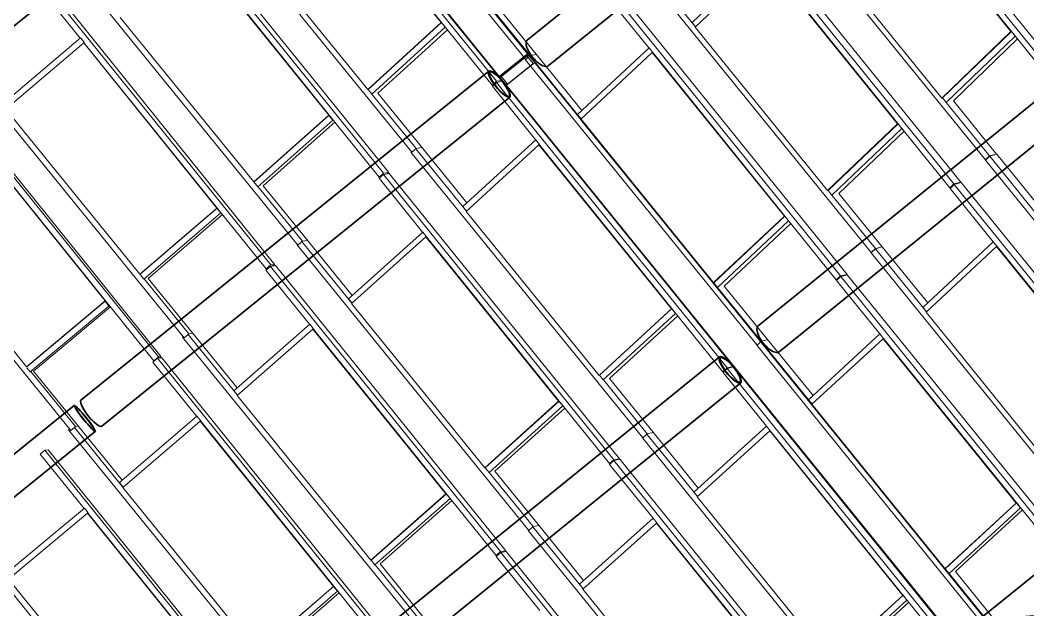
# Model space of a CAD drawing. Header units: millimetres. Extents: x 834681283 to 835686922, y 817551134 to 819407044.
# Drawn here: x 835538245 to 835546474, y 818141183 to 818145997 of the extents above; entities that cross this region are included whole.
import ezdxf

# ---------------------------------------------------------------- set-up
doc = ezdxf.new("R2010")
doc.units = ezdxf.units.MM
doc.header["$LTSCALE"] = 1200
doc.header["$MEASUREMENT"] = 0
doc.linetypes.add('P01-MAGP-P-RF$0$P01_MS_01_N1-FloorPlan-PART2OFUPPERROOFSETTINGOUT$0$BH DASHED2', pattern=[3, 2, -1])
doc.linetypes.add('P01-MAGP-P-RF$0$PHANTOM', pattern=[2.5, 1.25, -0.25, 0.25, -0.25, 0.25, -0.25])
doc.layers.add('P01-MAAN-P-EVA$0$HATCH', color=9, linetype='Continuous')
for name, color, linetype, lineweight in [('P01-MAGP-P-RF$0$MMH053__', 253, 'P01-MAGP-P-RF$0$PHANTOM', 40), ('P01-MAGP-P-RF$0$P01_MS_01_N1-FloorPlan-PART2OFUPPERROOFSETTINGOUT$0$S-BEAM', 253, 'Continuous', 35), ('P01-MAGP-P-RF$0$P01_MS_01_N1-FloorPlan-PART2OFUPPERROOFSETTINGOUT$0$S-BEAM-HIDN', 253, 'P01-MAGP-P-RF$0$P01_MS_01_N1-FloorPlan-PART2OFUPPERROOFSETTINGOUT$0$BH DASHED2', 18), ('P01-MAGP-P-RF$0$ROOF MESH HALF TONE$0$A-GLAZ', 253, 'Continuous', 9)]:
    doc.layers.add(name, color=color, linetype=linetype, lineweight=lineweight)

# ---------------------------------------------------------------- blocks, each defined once
blk = doc.blocks.new('P01-MAAN-P-EVA')
at = {"layer": 'P01-MAAN-P-EVA$0$HATCH', "ltscale": 0.1}
h = blk.add_hatch(dxfattribs=at)
h.set_pattern_fill('_USER', color=240, scale=1000, angle=45, pattern_type=0)
h.set_pattern_definition([(45, (305980.4, 20741.3), (-707.1067812, 707.1067812), [])])
edge = h.paths.add_edge_path()
edge.add_arc((835502969.3, 818186018.3), 4500, 18.1416, 95.30201, ccw=False)
edge.add_line((835507245.6, 818187419.4), (835513826.1, 818167335.8))
edge.add_line((835513826.1, 818167335.8), (835519853.5, 818081117.4))
edge.add_line((835519853.5, 818081117.4), (835555459.1, 818083606.6))
edge.add_line((835555459.1, 818083606.6), (835554354.4, 818076435.4))
edge.add_line((835554354.4, 818076435.4), (835558875.4, 818029487.4))
edge.add_line((835558875.4, 818029487.4), (835556388.4, 818026956.4))
edge.add_line((835556388.4, 818026956.4), (835549241.4, 818025790.4))
edge.add_line((835549241.4, 818025790.4), (835542188.5, 818025211.5))
edge.add_line((835542188.5, 818025211.5), (835547193.3, 818041026.5))
edge.add_line((835547193.3, 818041026.5), (835547200.6, 818060157.3))
edge.add_line((835547200.6, 818060157.3), (835535036.1, 818059317.4))
edge.add_line((835535036.1, 818059317.4), (835534275.3, 818070335.1))
edge.add_line((835534275.3, 818070335.1), (835535439, 818078697.5))
edge.add_line((835535439, 818078697.5), (835516606.1, 818077380.9))
edge.add_line((835516606.1, 818077380.9), (835515458.7, 818093794.4))
edge.add_line((835515458.7, 818093794.4), (835500714.4, 818090319.3))
edge.add_line((835500714.4, 818090319.3), (835485194.4, 818159526.3))
edge.add_line((835485194.4, 818159526.3), (835497824.4, 818169113.3))
edge.add_line((835497824.4, 818169113.3), (835508718.9, 818171681.2))
edge.add_line((835508718.9, 818171681.2), (835502553.5, 818190499))
blk = doc.blocks.new('P01-MAGP-P-RF$0$P01_MS_01_N1-FloorPlan-PART2OFUPPERROOFSETTINGOUT$0$Circular Hollow Sections - CHS273x10_PSB97-8442590-PART 2 OF  UPPER ROOF SETTING OUT')
at = {"layer": 'P01-MAGP-P-RF$0$P01_MS_01_N1-FloorPlan-PART2OFUPPERROOFSETTINGOUT$0$S-BEAM'}
for p, q in [((20440.9, 35893.3), (13424.7, 30980.5)), ((13581.3, 30756.9), (20597.5, 35669.7))]:
    blk.add_line(p, q, dxfattribs=at)
for centre, major_axis, start_param, end_param in [((20519.2, 35781.5), (-78.3, 111.8), 0, 3.141593), ((20519.2, 35781.5), (-72.6, 103.6), 0, 3.141593), ((20519.2, 35781.5), (-78.3, 111.8), 3.141593, 6.283185), ((20519.2, 35781.5), (-72.6, 103.6), 3.141593, 6.283185), ((13503, 30868.7), (-78.3, 111.8), 0, 3.141593)]:
    blk.add_ellipse(centre, major_axis=major_axis, ratio=0.424124, start_param=start_param, end_param=end_param, dxfattribs=at)
blk = doc.blocks.new('P01-MAGP-P-RF$0$P01_MS_01_N1-FloorPlan-PART2OFUPPERROOFSETTINGOUT$0$Circular Hollow Sections - CHS273x10_PSB97-8456002-PART 2 OF  UPPER ROOF SETTING OUT')
at = {"layer": 'P01-MAGP-P-RF$0$P01_MS_01_N1-FloorPlan-PART2OFUPPERROOFSETTINGOUT$0$S-BEAM'}
for p, q in [((13092.7, 30748), (9585, 28291.9)), ((9741.5, 28068.2), (13249.3, 30524.4))]:
    blk.add_line(p, q, dxfattribs=at)
for centre, major_axis, start_param, end_param in [((13171, 30636.2), (-78.3, 111.8), 0, 3.141593), ((13171, 30636.2), (-72.6, 103.6), 0, 3.141593), ((13171, 30636.2), (-78.3, 111.8), 3.141593, 6.283185), ((13171, 30636.2), (-72.6, 103.6), 3.141593, 6.283185), ((9663.3, 28180.1), (-78.3, 111.8), 0, 3.141593)]:
    blk.add_ellipse(centre, major_axis=major_axis, ratio=0.275074, start_param=start_param, end_param=end_param, dxfattribs=at)
blk = doc.blocks.new('P01-MAGP-P-RF$0$P01_MS_01_N1-FloorPlan-PART2OFUPPERROOFSETTINGOUT$0$Circular Hollow Sections - CHS273x10_PSB97-8457705-PART 2 OF  UPPER ROOF SETTING OUT')
at = {"layer": 'P01-MAGP-P-RF$0$P01_MS_01_N1-FloorPlan-PART2OFUPPERROOFSETTINGOUT$0$S-BEAM'}
for p, q in [((15203.6, 35888.4), (11705.3, 33438.9)), ((11861.9, 33215.2), (15360.2, 35664.8))]:
    blk.add_line(p, q, dxfattribs=at)
for centre, major_axis, start_param, end_param in [((15281.9, 35776.6), (-72.6, 103.6), 0, 3.141593), ((15281.9, 35776.6), (-78.3, 111.8), 0, 3.141593), ((15281.9, 35776.6), (-78.3, 111.8), 6.05966, 6.283185), ((15281.9, 35776.6), (-72.6, 103.6), 6.227444, 6.283185), ((15281.9, 35776.6), (-72.6, 103.6), 3.141593, 3.197333), ((15281.9, 35776.6), (-78.3, 111.8), 3.141593, 3.365118), ((11783.6, 33327), (-78.3, 111.8), 0, 3.141593)]:
    blk.add_ellipse(centre, major_axis=major_axis, ratio=0.393303, start_param=start_param, end_param=end_param, dxfattribs=at)
at = {"layer": 'P01-MAGP-P-RF$0$P01_MS_01_N1-FloorPlan-PART2OFUPPERROOFSETTINGOUT$0$S-BEAM-HIDN'}
for major_axis, start_param, end_param in [((-72.6, 103.6), 3.197727, 6.227051), ((-78.3, 111.8), 3.365483, 6.059295)]:
    blk.add_ellipse((15281.9, 35776.6), major_axis=major_axis, ratio=0.393303, start_param=start_param, end_param=end_param, dxfattribs=at)
blk = doc.blocks.new('P01-MAGP-P-RF$0$P01_MS_01_N1-FloorPlan-PART2OFUPPERROOFSETTINGOUT$0$Circular Hollow Sections - CHS273x16_PSB98-8464248-PART 2 OF  UPPER ROOF SETTING OUT')
at = {"layer": 'P01-MAGP-P-RF$0$P01_MS_01_N1-FloorPlan-PART2OFUPPERROOFSETTINGOUT$0$S-BEAM'}
for p, q in [((22137.1, 33418.6), (15092.1, 28485.7)), ((15484.7, 28427.3), (22293.7, 33195))]:
    blk.add_line(p, q, dxfattribs=at)
for major_axis, start_param, end_param in [((-78.3, 111.8), 0, 3.141593), ((-72.6, 103.6), 0, 3.141593), ((-78.3, 111.8), 3.141593, 6.283185), ((-72.6, 103.6), 3.141593, 6.283185)]:
    blk.add_ellipse((22215.4, 33306.8), major_axis=major_axis, ratio=0.429466, start_param=start_param, end_param=end_param, dxfattribs=at)
at = {"layer": 'P01-MAGP-P-RF$0$P01_MS_01_N1-FloorPlan-PART2OFUPPERROOFSETTINGOUT$0$S-BEAM-HIDN'}
for p, q in [((15092, 28485.6), (14969.5, 28399.9)), ((15126.1, 28176.2), (15484.6, 28427.3))]:
    blk.add_line(p, q, dxfattribs=at)
blk.add_ellipse((15047.8, 28288), major_axis=(-78.3, 111.8), ratio=0.429466, start_param=0, end_param=3.141593, dxfattribs=at)
blk = doc.blocks.new('P01-MAGP-P-RF$0$P01_MS_01_N1-FloorPlan-PART2OFUPPERROOFSETTINGOUT$0$Circular Hollow Sections - CHS273x12_5_PSB101-8473104-PART 2 OF  UPPER ROOF SETTING OUT')
at = {"layer": 'P01-MAGP-P-RF$0$P01_MS_01_N1-FloorPlan-PART2OFUPPERROOFSETTINGOUT$0$S-BEAM'}
for p, q in [((19927, 28550.5), (15532.2, 28464.3)), ((15301.4, 28186.7), (19932.3, 28277.6))]:
    blk.add_line(p, q, dxfattribs=at)
for major_axis, start_param, end_param in [((-2.7, 136.5), 0, 3.141593), ((-2.4, 124), 0, 3.141593), ((-2.7, 136.5), 3.141593, 6.283185), ((-2.4, 124), 3.141593, 6.283185)]:
    blk.add_ellipse((19929.7, 28414.1), major_axis=major_axis, ratio=0.405714, start_param=start_param, end_param=end_param, dxfattribs=at)
at = {"layer": 'P01-MAGP-P-RF$0$P01_MS_01_N1-FloorPlan-PART2OFUPPERROOFSETTINGOUT$0$S-BEAM-HIDN'}
for p, q in [((15532.1, 28464.3), (15091, 28455.6)), ((15096.4, 28182.7), (15301.4, 28186.7))]:
    blk.add_line(p, q, dxfattribs=at)
blk.add_ellipse((15093.7, 28319.2), major_axis=(-2.7, 136.5), ratio=0.405714, start_param=0, end_param=3.141593, dxfattribs=at)
blk = doc.blocks.new('P01-MAGP-P-RF$0$ROOF MESH HALF TONE')
at = {"layer": 'P01-MAGP-P-RF$0$ROOF MESH HALF TONE$0$A-GLAZ', "lineweight": 5}
for p, q in [((9954.9, 35740.5), (11683.5, 33279.9)), ((9720.2, 35573.8), (11432.2, 33119.8)), ((11480.4, 33122.9), (9768.4, 35576.8)), ((14359.6, 35166.2), (16077.9, 32709.5)), ((16138.2, 32719.9), (14419.9, 35176.6)), ((8971.8, 35051), (10701.4, 32589.9)), ((10030.1, 35039.8), (11013.6, 33630.1)), ((10035, 35039.1), (11394.6, 33090.2)), ((8748.8, 34889.3), (10459.2, 32436.1)), ((10501.5, 32437.6), (8791.1, 34890.8)), ((13647.1, 34659.6), (15370.2, 32201.4)), ((14667.9, 34637.1), (15650.2, 33232.7)), ((14673, 34638), (16042.6, 32679.9)), ((10378, 33127.1), (9387.7, 34536.3)), ((13382.9, 34481), (15100.2, 32024.7)), ((15158, 32033.8), (13440.7, 34490.1)), ((7989.4, 34361.6), (9720.7, 31899.7)), ((9059.4, 34353.8), (10045.8, 32939.1)), ((9064, 34352.6), (10420.8, 32406.6)), ((7740.4, 34175.7), (8065.8, 33708.6)), ((7779.8, 34204.9), (9488.1, 31752.6)), ((9522.6, 31752.4), (7814.2, 34204.7)), ((15050.2, 32729.7), (14066, 34133.7)), ((12700.2, 33998.1), (13084.3, 33450.4)), ((13058, 33488.8), (13668.7, 33992.1)), ((12662.8, 33970.7), (14387, 31512.1)), ((13080.8, 33447.5), (13691.5, 33950.8)), ((13691.5, 33950.8), (14674.4, 32544.9)), ((13696.7, 33951.3), (15064.3, 31995.1)), ((9396.6, 32439.3), (8402.1, 33853.5)), ((11393.1, 33775.4), (11720.3, 33309.7)), ((11445.8, 33780.2), (11769.4, 33319.5)), ((12370.7, 33766.5), (12692.8, 33305.6)), ((12407.1, 33796), (14123.3, 31340.1)), ((14178.2, 31347.9), (12462, 33803.8)), ((7008.8, 33672), (8742.2, 31208.9)), ((7394.7, 33214.3), (8068.5, 33710.6)), ((7417.7, 33171.8), (8091.2, 33667.8)), ((8094.3, 33673.8), (8068.5, 33710.6)), ((8094.1, 33667.9), (8091.2, 33667.8)), ((8091.2, 33667.8), (9081.1, 32247)), ((8094.1, 33667.9), (8096.9, 33670)), ((8095.6, 33665.8), (8094.1, 33667.9)), ((8095.6, 33665.8), (9448.8, 31723.4)), ((11013.6, 33630.1), (10378, 33127.1)), ((10382.1, 33127.4), (11017.7, 33630.4)), ((10409, 33086.2), (11044.7, 33589.2)), ((11017.7, 33630.4), (11013.6, 33630.1)), ((11044.7, 33589.2), (11016.5, 33629.5)), ((6811.8, 33520.5), (8520.5, 31068.1)), ((8544.4, 31066.4), (6835.6, 33518.8)), ((11061.2, 33568.1), (10458, 33090.8)), ((13058, 33488.8), (13084.7, 33450.7)), ((14066.4, 32042), (13080.8, 33447.5)), ((11678.7, 33281.6), (13403.9, 30822.6)), ((11683.5, 33279.9), (11720.3, 33309.7)), ((11717.6, 33307.5), (12098.6, 32764.5)), ((11720.3, 33309.7), (11772.5, 33315)), ((11769.5, 33319.6), (11768.5, 33319.4)), ((11769.5, 33319.6), (12110.2, 32833.9)), ((12072.4, 32803.2), (12693.3, 33306.1)), ((12095.3, 32761.9), (12716.2, 33264.7)), ((12721.4, 33265.8), (12693.3, 33306.1)), ((12720.9, 33265.4), (12716.2, 33264.7)), ((12716.2, 33264.7), (13700.1, 31856.7)), ((12721.2, 33264.9), (12720.9, 33265.4)), ((12721.2, 33264.9), (14086.9, 31310.5)), ((8417.4, 31751.3), (7417.7, 33171.8)), ((15650.2, 33232.7), (15050.2, 32729.7)), ((15055.4, 32730.6), (15655.3, 33233.6)), ((15083.2, 32690.2), (15683.2, 33193.3)), ((15701, 33168.3), (15143.6, 32701)), ((15655.3, 33233.6), (15650.2, 33232.7)), ((15683.2, 33193.3), (15655.1, 33233.4)), ((10382.1, 33127.4), (10378, 33127.1)), ((10380.8, 33126.4), (10382, 33127.4)), ((10380.8, 33126.4), (10409, 33086.2)), ((10410.3, 33087.2), (10739, 32619.6)), ((10458.2, 33090.8), (10782.6, 32629.2)), ((11394.6, 33090.2), (11432.2, 33119.8)), ((11406.9, 33091), (11394.6, 33090.2)), ((11432.2, 33111.1), (11395.1, 33081.6)), ((11395.1, 33081.6), (11717.9, 32619.5)), ((11432.2, 33119.8), (11480.4, 33122.9)), ((11483.5, 33117.5), (11432.2, 33111.1)), ((11432.2, 33111.1), (13147.3, 30655.6)), ((11480.4, 33122.9), (11471.8, 33116.1)), ((11840.5, 32606.4), (11483.5, 33117.5)), ((6032.7, 32981.7), (7766, 30518.4)), ((7125.1, 32981.3), (8119.7, 31553.9)), ((7127, 32981.3), (8480.3, 31039.2)), ((10045.8, 32939.1), (9396.6, 32439.3)), ((9400.2, 32439.5), (10049.4, 32939.3)), ((10049.4, 32939.3), (10045.8, 32939.1)), ((10047.7, 32938), (10050.1, 32938.2)), ((10076, 32897.6), (10047.7, 32938)), ((9426.7, 32397.7), (10076, 32897.6)), ((10091.1, 32879.5), (9470.1, 32401.4)), ((12072.4, 32803.2), (12099.2, 32765)), ((13082.8, 31354.4), (12095.3, 32761.9)), ((15055.4, 32730.6), (15050.2, 32729.7)), ((15055.1, 32730.4), (15055.4, 32730.5)), ((15055.1, 32730.4), (15083.2, 32690.2)), ((15083.5, 32690.5), (15405.6, 32231)), ((15143.7, 32701), (15464.9, 32242.7)), ((10697.9, 32594.9), (10694.9, 32592.5)), ((10694.9, 32592.5), (12421.3, 30133)), ((10701.4, 32589.9), (10739, 32619.6)), ((10735.5, 32616.8), (11112.9, 32079.2)), ((10739, 32619.6), (10786.3, 32623.9)), ((10782.6, 32629.2), (11121.8, 32146)), ((11086.8, 32118.2), (11718.7, 32620.1)), ((11746.9, 32579.8), (11718.7, 32620.1)), ((11109.9, 32076.7), (11741.7, 32578.6)), ((11746.1, 32579.2), (11741.7, 32578.6)), ((11741.7, 32578.6), (12727, 31168)), ((11746.5, 32578.5), (11746.1, 32579.2)), ((11746.6, 32578.5), (13110.2, 30626.1)), ((13198.6, 30662), (11864.6, 32571.9)), ((14674.4, 32544.9), (14066.4, 32042)), ((14071.4, 32042.8), (14679.4, 32545.7)), ((14099.1, 32002.3), (14707.1, 32505.2)), ((14679.4, 32545.7), (14674.4, 32544.9)), ((14707.1, 32505.2), (14679, 32545.4)), ((7441.4, 31063.1), (6437.1, 32490.3)), ((9400.2, 32439.5), (9396.6, 32439.3)), ((9398.4, 32438.1), (9400.2, 32439.4)), ((9398.4, 32438.1), (9426.7, 32397.7)), ((10458, 32426.4), (10420.3, 32397)), ((10420.8, 32406.6), (10459.2, 32436.1)), ((10505.1, 32431.4), (10458, 32426.4)), ((10458, 32426.4), (12172.1, 29971.3)), ((10459.2, 32436.1), (10501.5, 32437.6)), ((10501.5, 32437.6), (10491.5, 32429.9)), ((12219.2, 29976.2), (10505.1, 32431.4)), ((14724.5, 32481.2), (14157.2, 32012)), ((9428.6, 32399.1), (9759.1, 31929.1)), ((9470.3, 32401.4), (9795.7, 31938.7)), ((10420.3, 32397), (10744, 31933.4)), ((10433.3, 32407.1), (10420.8, 32406.6)), ((9081.1, 32247), (8417.4, 31751.3)), ((8420.3, 31751.4), (9083.9, 32247.1)), ((8445.9, 31708.7), (9109.8, 32204.7)), ((9123.2, 32190.8), (8482.1, 31711.9)), ((9083.9, 32247.1), (9081.1, 32247)), ((9081.4, 32245.3), (9085, 32245.6)), ((9109.8, 32204.7), (9081.4, 32245.3)), ((9113.3, 32205), (9109.8, 32204.7)), ((15370.2, 32201.4), (15405.6, 32231)), ((15375.5, 32202.3), (15370.2, 32201.4)), ((15407, 32228.1), (15371.4, 32199)), ((15371.4, 32199), (17092.3, 29741.6)), ((15405.6, 32231), (15449.8, 32238.9)), ((15465.3, 32242.8), (15407, 32228.1)), ((15407, 32228.1), (15787.7, 31684.4)), ((15465.3, 32242.8), (15804.3, 31758.7)), ((11086.8, 32118.2), (11113.7, 32079.8)), ((12099.6, 30666.7), (11109.9, 32076.7)), ((14071.4, 32042.8), (14066.4, 32042)), ((14071, 32042.5), (14071.3, 32042.8)), ((14071, 32042.5), (14099.1, 32002.3)), ((14157.2, 32012), (14479.2, 31552.8)), ((15064.3, 31995.1), (15100.2, 32024.7)), ((15102.3, 32018.3), (15066.4, 31989.2)), ((15100.2, 32024.7), (15158, 32033.8)), ((15158.9, 32031.6), (15102.3, 32018.3)), ((15102.3, 32018.3), (16822.2, 29561.1)), ((15158, 32033.8), (15154, 32030.5)), ((16878.8, 29574.4), (15158.9, 32031.6)), ((9756, 31926.7), (9759.1, 31929.1)), ((9759.1, 31929.1), (9800.2, 31932.3)), ((9795.7, 31938.7), (10133, 31458.4)), ((10101.3, 31433.8), (10744.9, 31934.1)), ((10773.2, 31893.7), (10744.9, 31934.1)), ((14099.5, 32002.7), (14422.8, 31541.7)), ((15075.8, 31996.9), (15064.3, 31995.1)), ((15066.4, 31989.2), (15387.7, 31530.1)), ((9715.8, 31906.5), (9711.6, 31903.2)), ((9711.6, 31903.2), (11439.1, 29443.4)), ((9720.7, 31899.7), (9754.4, 31925.5)), ((9754.4, 31925.5), (10127.4, 31394.3)), ((10124.6, 31392.2), (10768.2, 31892.5)), ((10772.2, 31892.9), (10768.2, 31892.5)), ((10768.2, 31892.5), (11755.2, 30478.7)), ((10772.7, 31892.1), (10772.2, 31892.9)), ((10772.8, 31892.1), (12134.4, 29941.8)), ((13700.1, 31856.7), (13082.8, 31354.4)), ((13087.5, 31355.1), (13704.8, 31857.4)), ((13704.8, 31857.4), (13700.1, 31856.7)), ((13732.4, 31816.7), (13704.2, 31856.9)), ((13115.1, 31314.4), (13732.4, 31816.7)), ((13749.1, 31793.9), (13170.3, 31322.9)), ((8420.3, 31751.4), (8417.4, 31751.3)), ((8417.5, 31749.3), (8420.3, 31751.4)), ((8420.2, 31745.5), (8445.9, 31708.7)), ((8448.8, 31710.9), (8781.6, 31238.1)), ((8482.4, 31712), (8808.8, 31248.2)), ((9484.6, 31741.7), (9446.2, 31712.4)), ((9446.2, 31712.4), (9770.8, 31247.3)), ((9448.8, 31723.4), (9488.1, 31752.6)), ((9460.6, 31723.4), (9448.8, 31723.4)), ((9526.7, 31745.2), (9484.6, 31741.7)), ((9484.6, 31741.7), (11197.9, 29286.9)), ((9488.1, 31752.6), (9522.6, 31752.4)), ((9522.6, 31752.4), (9511.1, 31743.9)), ((11240, 29290.5), (9526.7, 31745.2)), ((8119.7, 31553.9), (7441.4, 31063.1)), ((7441.8, 31062), (8117.9, 31551.3)), ((8117.9, 31551.3), (8121.6, 31554)), ((8117.9, 31551.3), (8123, 31551.9)), ((8146.5, 31510.5), (8117.9, 31551.3)), ((8121.6, 31554), (8119.7, 31553.9)), ((14387, 31512.1), (14422.8, 31541.7)), ((14423.1, 31539.4), (14387.2, 31510.4)), ((14422.8, 31541.7), (14467.2, 31549)), ((14452.5, 31546.4), (14423.1, 31539.4)), ((14423.1, 31539.4), (14803.2, 30996.9)), ((14479.6, 31552.9), (14466.2, 31549.7)), ((14479.6, 31552.9), (14818.2, 31069.5)), ((14776.2, 31035.6), (15387.8, 31530.2)), ((15416.1, 31489.8), (15387.8, 31530.2)), ((7467.6, 31019.2), (8146.5, 31510.5)), ((8157.5, 31502.5), (7494.1, 31022.4)), ((8151.5, 31511.1), (8146.5, 31510.5)), ((14389.9, 31512.6), (14387, 31512.1)), ((14387.2, 31510.4), (16108.7, 29052.7)), ((14799.5, 30994), (15411.2, 31488.5)), ((15416, 31489.7), (15411.2, 31488.5)), ((15411.2, 31488.5), (16400.6, 30074.9)), ((15416.1, 31489.6), (16786.2, 29532)), ((10101.3, 31433.8), (10128.3, 31395.1)), ((11116.9, 29979), (10124.6, 31392.2)), ((13087.5, 31355.1), (13082.8, 31354.4)), ((13087, 31354.6), (13087.5, 31355.1)), ((13087, 31354.6), (13115.1, 31314.4)), ((13115.7, 31314.9), (13440.4, 30852.2)), ((13170.4, 31322.9), (13493.2, 30862.7)), ((14086.9, 31310.5), (14123.3, 31340.1)), ((14098.7, 31312.2), (14086.9, 31310.5)), ((14125.1, 31333.3), (14088.7, 31304.2)), ((14088.7, 31304.2), (14410.7, 30844)), ((14123.3, 31340.1), (14178.2, 31347.9)), ((14179.4, 31345.2), (14125.1, 31333.3)), ((14125.1, 31333.3), (15844.2, 28876.3)), ((14178.2, 31347.9), (14173.2, 31343.8)), ((15898.5, 28888.1), (14179.4, 31345.2)), ((8735.3, 31218.6), (8729.2, 31213.9)), ((8729.2, 31213.9), (10457.5, 28753.7)), ((8742.2, 31208.9), (8774.8, 31233)), ((8774.8, 31233), (9142.3, 30709.9)), ((8775.9, 31233.8), (8781.6, 31238.1)), ((8781.6, 31238.1), (8814.1, 31240.6)), ((8808.8, 31248.1), (9144, 30770.9)), ((9116.2, 30749.8), (9772.1, 31248.2)), ((9139.8, 30708), (9795.6, 31206.4)), ((9800.4, 31207.7), (9772.1, 31248.2)), ((9799.1, 31206.7), (9795.6, 31206.4)), ((9795.6, 31206.4), (10784.8, 29789.1)), ((9799.8, 31205.7), (9799.1, 31206.7)), ((9799.9, 31205.7), (11159.5, 29257.6)), ((12727, 31168), (12099.6, 30666.7)), ((12104, 30667.3), (12731.4, 31168.5)), ((12131.4, 30626.4), (12758.9, 31127.7)), ((12774.8, 31106.4), (12183.2, 30633.8)), ((12731.4, 31168.5), (12727, 31168)), ((12758.9, 31127.7), (12730.6, 31168)), ((7443.3, 31063.1), (7441.4, 31063.1)), ((7443.1, 31054.2), (7467.6, 31019.2)), ((8512.5, 31057.2), (8473.4, 31028)), ((8473.4, 31028), (8799, 30561.3)), ((8480.3, 31039.2), (8520.5, 31068.1)), ((8487.7, 31038.7), (8480.3, 31039.2)), ((8548.5, 31059.1), (8512.5, 31057.2)), ((8512.5, 31057.2), (10225, 28602.8)), ((8520.5, 31068.1), (8544.4, 31066.4)), ((8544.4, 31066.4), (8533.1, 31058.3)), ((10261, 28604.8), (8548.5, 31059.1)), ((14776.2, 31035.6), (14803.3, 30997)), ((7472, 31022.4), (7806.3, 30547.3)), ((7494.5, 31022.6), (7821.7, 30557.5)), ((15789.7, 29580.5), (14799.5, 30994)), ((13440.4, 30852.2), (13488.4, 30859.6)), ((13493.5, 30862.8), (13486.6, 30861.3)), ((13493.5, 30862.8), (13831.4, 30380.6)), ((13439.3, 30850.7), (13402.9, 30821.6)), ((13402.9, 30821.6), (15125.3, 28363.7)), ((13403.9, 30822.6), (13440.4, 30852.2)), ((13447.6, 30852.6), (13439.3, 30850.7)), ((13439.3, 30850.7), (13818.4, 30309.8)), ((13791.5, 30348.6), (14410.9, 30844.2)), ((13815, 30307), (14434.3, 30802.6)), ((14439.2, 30803.8), (14410.9, 30844.2)), ((14439, 30803.6), (14434.3, 30802.6)), ((14434.3, 30802.6), (15423.8, 29388.3)), ((14439.1, 30803.5), (14439, 30803.6)), ((14439.1, 30803.4), (15807.8, 28847.2)), ((9116.2, 30749.8), (9143.5, 30710.9)), ((10135, 29291.3), (9139.8, 30708)), ((12104, 30667.3), (12099.6, 30666.7)), ((12103.2, 30666.7), (12104, 30667.3)), ((12103.2, 30666.7), (12131.4, 30626.4)), ((12132.3, 30627.1), (12458.3, 30162.5)), ((12183.3, 30633.8), (12507, 30172.6)), ((13110.2, 30626.1), (13147.3, 30655.6)), ((13122.3, 30627.6), (13110.2, 30626.1)), ((13148.5, 30648.4), (13111.7, 30619.3)), ((13111.7, 30619.3), (13434.3, 30158)), ((13147.3, 30655.6), (13198.6, 30662)), ((13200.2, 30658.8), (13148.5, 30648.4)), ((13148.5, 30648.4), (14866.7, 28191.7)), ((13198.6, 30662), (13192.6, 30657.2)), ((14918.3, 28202), (13200.2, 30658.8)), ((7756.9, 30531.4), (7747.9, 30524.7)), ((7766, 30518.4), (7796.5, 30540.3)), ((7797.1, 30540.7), (7806.3, 30547.3)), ((7797.2, 30539.4), (8157.9, 30026.1)), ((7806.3, 30547.3), (7827.4, 30549.5)), ((7821.8, 30557.5), (8154.9, 30083.5)), ((8132, 30066.5), (8800.7, 30562.5)), ((8829.2, 30521.9), (8800.7, 30562.5)), ((7747.9, 30524.7), (9477, 28064)), ((8155.8, 30024.5), (8824.4, 30520.4)), ((8827.4, 30520.6), (8824.4, 30520.4)), ((8824.4, 30520.4), (9816.1, 29099.1)), ((8828.4, 30519.3), (8827.4, 30520.6)), ((8828.4, 30519.2), (10185.9, 28573.6)), ((11755.2, 30478.7), (11116.9, 29979)), ((11120.9, 29979.5), (11759.2, 30479.2)), ((11759.2, 30479.2), (11755.2, 30478.7)), ((11786.5, 30438.1), (11758.3, 30478.4)), ((7542.3, 30372.8), (7502.4, 30343.8)), ((7570.3, 30372.9), (7542.3, 30372.8)), ((7542.3, 30372.8), (9253.8, 27919)), ((9281.8, 27919.1), (7570.3, 30372.9)), ((11148.2, 29938.3), (11786.5, 30438.1)), ((11801.5, 30418.7), (11195.9, 29944.6)), ((7502.4, 30343.8), (7829.2, 29875.3)), ((13791.5, 30348.6), (13818.6, 30310)), ((14805.9, 28893), (13815, 30307)), ((12418.9, 30132.8), (14142.2, 27674.6)), ((12421.3, 30133), (12456.4, 30161)), ((12456.4, 30161), (12833.5, 29623.1)), ((12458.3, 30162.5), (12506.2, 30169.3)), ((12507.2, 30172.7), (12503.9, 30172)), ((12507.2, 30172.7), (12844.3, 29691.8)), ((12806.8, 29662.1), (13434.6, 30158.2)), ((13462.9, 30117.8), (13434.6, 30158.2)), ((8132, 30066.5), (8159.6, 30027.3)), ((12830.3, 29620.5), (13458.1, 30116.6)), ((13462.6, 30117.5), (13458.1, 30116.6)), ((13458.1, 30116.6), (14448, 28701.2)), ((13462.7, 30117.3), (13462.6, 30117.5)), ((13462.8, 30117.2), (14829.8, 28162.5)), ((9154.1, 28603.7), (8155.8, 30024.5)), ((11120.9, 29979.5), (11116.9, 29979)), ((11119.9, 29978.7), (11120.9, 29979.5)), ((11119.9, 29978.7), (11148.2, 29938.3)), ((12134.4, 29941.8), (12172.1, 29971.3)), ((12172.7, 29963.6), (12135.3, 29934.4)), ((12172.1, 29971.3), (12219.2, 29976.2)), ((12221.3, 29972.4), (12172.7, 29963.6)), ((12172.7, 29963.6), (13889.8, 27507.1)), ((12219.2, 29976.2), (12212.2, 29970.8)), ((13938.4, 27515.9), (12221.3, 29972.4)), ((7149.8, 29384.2), (7831.8, 29877.1)), ((7860.3, 29836.4), (7831.8, 29877.1)), ((11149.3, 29939.2), (11476.8, 29472.8)), ((11196, 29944.6), (11520.6, 29482.4)), ((12146.5, 29943.1), (12134.4, 29941.8)), ((12135.3, 29934.4), (12458.6, 29471.9)), ((6768.5, 29835.5), (8498.8, 27374)), ((7173.6, 29341.6), (7855.3, 29834.4)), ((7857.6, 29834.5), (7855.3, 29834.4)), ((7855.3, 29834.4), (8849.8, 28408.6)), ((7857.6, 29834.5), (7860.3, 29836.4)), ((7859, 29832.5), (7857.6, 29834.5)), ((7859.1, 29832.4), (9213.9, 27890)), ((10138.5, 29291.7), (10788.4, 29789.4)), ((10788.4, 29789.4), (10784.8, 29789.1)), ((10784.8, 29789.1), (10135, 29291.3)), ((10165.6, 29250.2), (10815.5, 29748)), ((10829.2, 29730.9), (10208.5, 29255.4)), ((10815.5, 29748), (10787.1, 29788.5)), ((12806.8, 29662.1), (12833.9, 29623.4)), ((13822.3, 28205.5), (12830.3, 29620.5)), ((11439.1, 29443.4), (11476.8, 29472.8)), ((11474.1, 29470.7), (11848.6, 28936.8)), ((11476.8, 29472.8), (11523.1, 29478.8)), ((11520.7, 29482.4), (11856.8, 29003.3)), ((11821.9, 28976.1), (12459.1, 29472.3)), ((12487.4, 29431.8), (12459.1, 29472.3)), ((11435.1, 29443.9), (13159.5, 26985.4)), ((11845.6, 28934.4), (12482.7, 29430.6)), ((12486.9, 29431.4), (12482.7, 29430.6)), ((12482.7, 29430.6), (13473.2, 28013.7)), ((12487.2, 29431), (12486.9, 29431.4)), ((12487.2, 29431), (13852.4, 27477.9)), ((15423.8, 29388.3), (14805.9, 28893)), ((14810.5, 28894), (15428.5, 29389.3)), ((15428.5, 29389.3), (15423.8, 29388.3)), ((15456.6, 29348.7), (15428.3, 29389.1)), ((8175.5, 27916.2), (7173.6, 29341.6)), ((14838.6, 28853.5), (15456.6, 29348.7)), ((15470.9, 29328.7), (14893.1, 28865.6)), ((10138.5, 29291.7), (10135, 29291.3)), ((10137.2, 29290.7), (10138.5, 29291.7)), ((10137.2, 29290.7), (10165.6, 29250.2)), ((10166.9, 29251.3), (10495.9, 28783)), ((10208.6, 29255.4), (10534.1, 28792.1)), ((11159.5, 29257.6), (11197.9, 29286.9)), ((11171.3, 29258.6), (11159.5, 29257.6)), ((11197.6, 29278.8), (11159.6, 29249.7)), ((11159.6, 29249.7), (11483.7, 28785.9)), ((11242.5, 29286.1), (11197.6, 29278.8)), ((11197.6, 29278.8), (12913.7, 26822.6)), ((11197.9, 29286.9), (11240, 29290.5)), ((11240, 29290.5), (11232.1, 29284.5)), ((12958.6, 26830), (11242.5, 29286.1)), ((9816.1, 29099.1), (9154.1, 28603.7)), ((9157.2, 28604), (9819.1, 29099.3)), ((9183.8, 28562.1), (9845.9, 29057.5)), ((9819.1, 29099.3), (9816.1, 29099.1)), ((9845.9, 29057.5), (9817.5, 29098.1)), ((9858.3, 29043.1), (9220.9, 28566.1)), ((11821.9, 28976.1), (11849.2, 28937.2)), ((12839.1, 27518.1), (11845.6, 28934.4)), ((14810.5, 28894), (14805.9, 28893)), ((14810.3, 28893.9), (14810.5, 28894)), ((14810.3, 28893.9), (14838.6, 28853.5)), ((14838.8, 28853.6), (15161.7, 28392.9)), ((14893.1, 28865.6), (15215.5, 28405.4)), ((14448, 28701.2), (13822.3, 28205.5)), ((13826.7, 28206.4), (14452.4, 28702.1)), ((13854.7, 28165.7), (14480.4, 28661.4)), ((14494.3, 28642.2), (13906.6, 28176.5)), ((14452.4, 28702.1), (14448, 28701.2)), ((14480.4, 28661.4), (14452, 28701.8))]:
    blk.add_line(p, q, dxfattribs=at)
blk = doc.blocks.new('P01-MAGP-P-RF')
at = {"layer": 'P01-MAGP-P-RF$0$P01_MS_01_N1-FloorPlan-PART2OFUPPERROOFSETTINGOUT$0$S-BEAM'}
for p, q in [((835236410.5, 818124981.6), (835232643, 818129634.2)), ((835236177.3, 818124792.8), (835232409.9, 818129445.4)), ((835230442.2, 818123774), (835232746.7, 818125640)), ((835236410.5, 818124981.6), (835236177.3, 818124792.8)), ((835236181.8, 818124787.3), (835236415, 818124976.1)), ((835236191.6, 818124800.6), (835236399.9, 818124969.3)), ((835236399.9, 818124969.3), (835236402.5, 818124966)), ((835236415, 818124976.1), (835236410.5, 818124981.6)), ((835240195.3, 818120307.6), (835236415, 818124976.1)), ((835236092.2, 818124840.6), (835232761.6, 818122154)), ((835236194.3, 818124797.4), (835236191.6, 818124800.6)), ((835236181.8, 818124787.3), (835236177.3, 818124792.8)), ((835239962.2, 818120118.8), (835236181.8, 818124787.3)), ((835232933, 818121941.5), (835236263.6, 818124628.1)), ((835232707.3, 818122110.3), (835230673.2, 818120469.5)), ((835230696.4, 818120137.5), (835232878.7, 818121897.8))]:
    blk.add_line(p, q, dxfattribs=at)
for centre, major_axis, ratio, start_param, end_param in [((835236177.9, 818124734.3), (-85.7, 106.2), 0.254651, 0, 3.141593), ((835236177.9, 818124734.3), (-79.4, 98.5), 0.254651, 0, 3.141593), ((835236177.9, 818124734.3), (-85.7, 106.2), 0.254651, 3.141593, 6.283185), ((835236177.9, 818124734.3), (-79.4, 98.5), 0.254651, 3.141593, 6.283185), ((835232793, 818122004), (-85.7, 106.2), 0.091994, 0, 3.141593), ((835232793, 818122004), (-85.7, 106.2), 0.091994, 3.141593, 6.283185), ((835232793, 818122004), (-79.4, 98.5), 0.091994, 0, 3.141593), ((835232793, 818122004), (-79.4, 98.5), 0.091994, 3.141593, 6.283185), ((835232847.3, 818122047.8), (-85.7, 106.2), 0.254651, 0, 3.141593)]:
    blk.add_ellipse(centre, major_axis=major_axis, ratio=ratio, start_param=start_param, end_param=end_param, dxfattribs=at)
at = {"layer": 'P01-MAGP-P-RF$0$P01_MS_01_N1-FloorPlan-PART2OFUPPERROOFSETTINGOUT$0$S-BEAM-HIDN'}
for p, q in [((835236402.5, 818124966), (835236453.9, 818124902.5)), ((835236235.1, 818124721.5), (835236468.2, 818124910.3)), ((835236453.9, 818124902.5), (835236245.6, 818124733.9)), ((835236245.6, 818124733.9), (835236194.3, 818124797.3))]:
    blk.add_line(p, q, dxfattribs=at)
at = {"layer": 'P01-MAGP-P-RF$0$MMH053__', "rotation": 3.998948738169357}
blk.add_blockref('P01-MAGP-P-RF$0$ROOF MESH HALF TONE', (835227060.7, 818090920.1), dxfattribs=at)
at = {"layer": 'P01-MAGP-P-RF$0$P01_MS_01_N1-FloorPlan-PART2OFUPPERROOFSETTINGOUT$0$S-BEAM', "rotation": 3.998948738169357}
for name in ['P01-MAGP-P-RF$0$P01_MS_01_N1-FloorPlan-PART2OFUPPERROOFSETTINGOUT$0$Circular Hollow Sections - CHS273x10_PSB97-8442590-PART 2 OF  UPPER ROOF SETTING OUT', 'P01-MAGP-P-RF$0$P01_MS_01_N1-FloorPlan-PART2OFUPPERROOFSETTINGOUT$0$Circular Hollow Sections - CHS273x10_PSB97-8456002-PART 2 OF  UPPER ROOF SETTING OUT']:
    blk.add_blockref(name, (835227060.7, 818090920.1), dxfattribs=at)
at = {"layer": 'P01-MAGP-P-RF$0$P01_MS_01_N1-FloorPlan-PART2OFUPPERROOFSETTINGOUT$0$S-BEAM', "linetype": 'P01-MAGP-P-RF$0$P01_MS_01_N1-FloorPlan-PART2OFUPPERROOFSETTINGOUT$0$BH DASHED2', "lineweight": 18, "rotation": 3.998948738169357}
for name in ['P01-MAGP-P-RF$0$P01_MS_01_N1-FloorPlan-PART2OFUPPERROOFSETTINGOUT$0$Circular Hollow Sections - CHS273x10_PSB97-8457705-PART 2 OF  UPPER ROOF SETTING OUT', 'P01-MAGP-P-RF$0$P01_MS_01_N1-FloorPlan-PART2OFUPPERROOFSETTINGOUT$0$Circular Hollow Sections - CHS273x16_PSB98-8464248-PART 2 OF  UPPER ROOF SETTING OUT', 'P01-MAGP-P-RF$0$P01_MS_01_N1-FloorPlan-PART2OFUPPERROOFSETTINGOUT$0$Circular Hollow Sections - CHS273x12_5_PSB101-8473104-PART 2 OF  UPPER ROOF SETTING OUT']:
    blk.add_blockref(name, (835227060.7, 818090920.1), dxfattribs=at)

msp = doc.modelspace()

# ---------------------------------------------------------------- block references
msp.add_blockref('P01-MAGP-P-RF', (305980.4, 20741.3))

# ---------------------------------------------------------------- next in the draw order: block references
msp.add_blockref('P01-MAAN-P-EVA', (0, 0))

doc.saveas('drawing.dxf')
